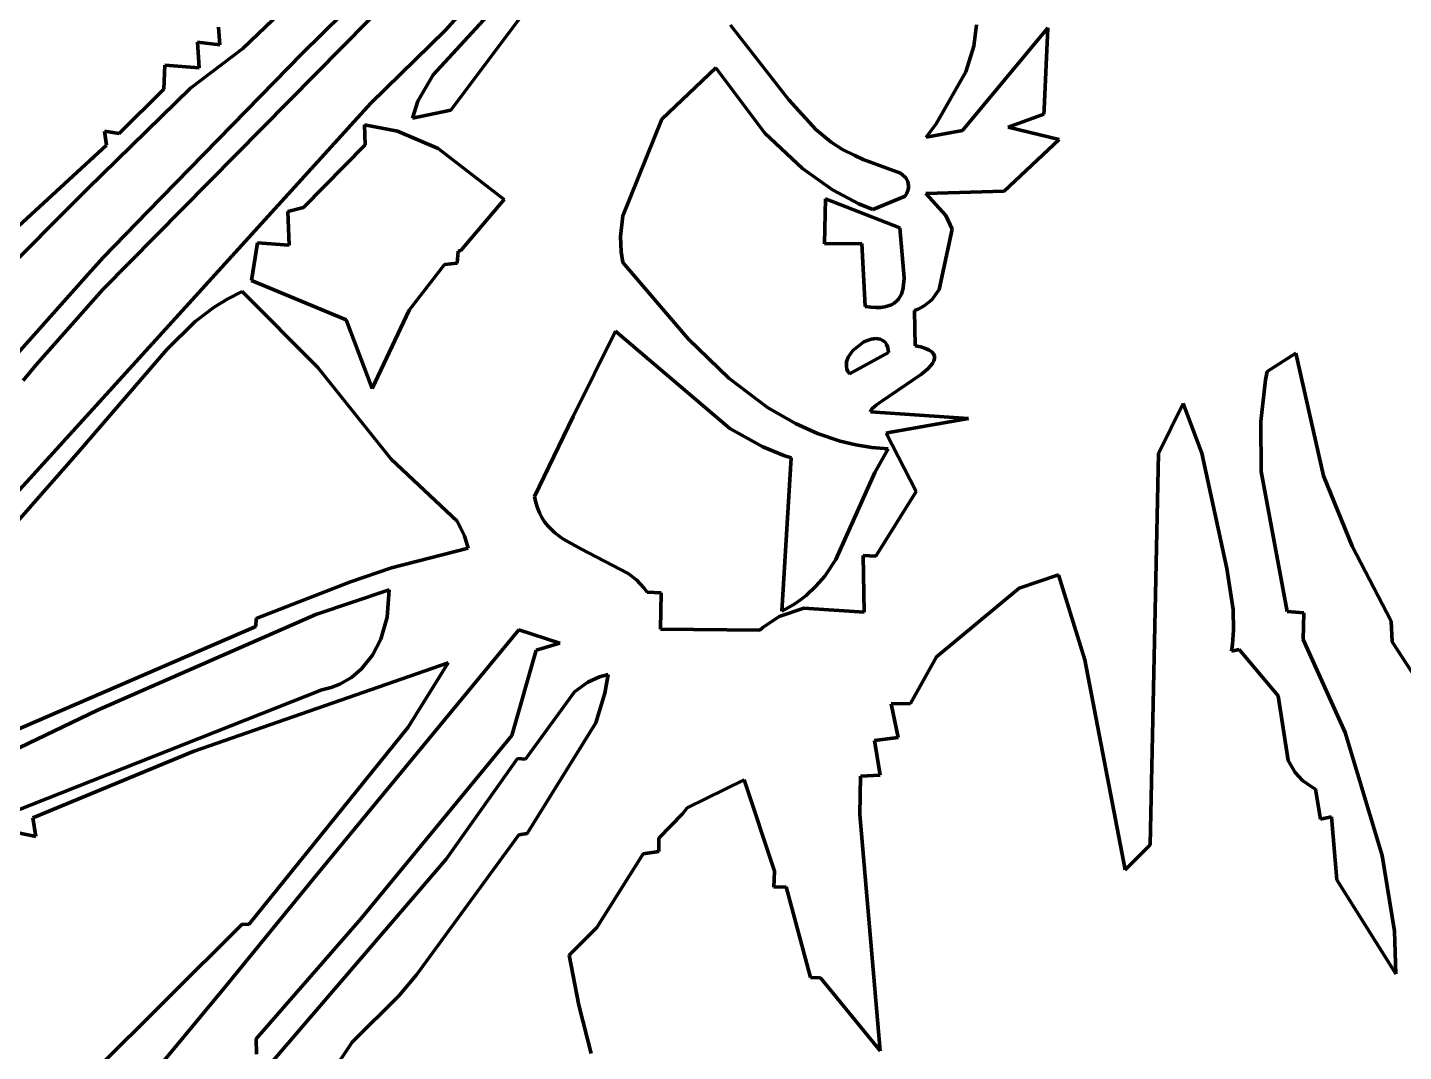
# Model space of a CAD drawing. Header units: millimetres. Extents: x 0 to 7.9, y 0 to 11.
# Drawn here: x 1.765 to 2.807, y 7.286 to 8.06 of the extents above; entities that cross this region are included whole.
import ezdxf

# ---------------------------------------------------------------- set-up
doc = ezdxf.new("R2010")
doc.units = ezdxf.units.MM
doc.layers.add('color#020202ff', color=7, linetype='CONTINUOUS', lineweight=100)
doc.layers.add('color#fefefeff', color=7, linetype='CONTINUOUS', lineweight=100)

msp = doc.modelspace()

# ---------------------------------------------------------------- linework, layer by layer
at = {"layer": 'color#020202ff'}
for p, q in [((1.973, 8.0407), (2.0987, 8.1645)), ((2.0688, 8.1118), (1.8221, 7.862)), ((2.0813, 8.058), (2.1225, 8.1038)), ((1.9566, 8.0717), (1.9282, 8.0444)), ((2.1132, 8.0689), (2.0723, 8.0246)), ((2.0856, 7.9977), (2.1402, 8.0703)), ((2.4814, 8.0461), (2.4834, 8.0623)), ((1.9108, 8.0473), (1.9096, 8.0606)), ((2.025, 8.0031), (2.0813, 8.058)), ((2.2972, 8.0621), (2.3415, 8.0056)), ((2.5375, 8.06), (2.4728, 7.9824)), ((2.5347, 7.9984), (2.5375, 8.06)), ((1.9282, 8.0444), (1.8886, 8.0145)), ((1.8951, 8.0297), (1.8938, 8.0492)), ((1.8938, 8.0492), (1.9108, 8.0473)), ((2.4755, 8.0267), (2.4814, 8.0461)), ((1.8563, 7.9211), (1.973, 8.0407)), ((1.8684, 8.0137), (1.8691, 8.0318)), ((1.8691, 8.0318), (1.8951, 8.0297)), ((2.0723, 8.0246), (2.0606, 8.0047)), ((2.2862, 8.0298), (2.2453, 7.991)), ((2.3233, 7.9804), (2.2862, 8.0298)), ((2.4529, 7.9874), (2.4755, 8.0267)), ((1.8886, 8.0145), (1.8106, 7.9383)), ((1.8346, 7.9801), (1.8684, 8.0137)), ((1.6545, 7.5956), (2.025, 8.0031)), ((2.0606, 8.0047), (2.0566, 7.9916)), ((2.3415, 8.0056), (2.3619, 7.9831)), ((2.0566, 7.9916), (2.0856, 7.9977)), ((2.2453, 7.991), (2.2159, 7.9178)), ((2.5075, 7.9848), (2.5345, 7.9948)), ((2.5345, 7.9948), (2.5347, 7.9984)), ((1.8248, 7.9714), (1.8234, 7.9819)), ((1.8234, 7.9819), (1.8346, 7.9801)), ((2.0201, 7.9867), (2.0207, 7.9716)), ((2.0452, 7.9818), (2.0201, 7.9867)), ((2.076, 7.9688), (2.0452, 7.9818)), ((2.3518, 7.9536), (2.3233, 7.9804)), ((2.3619, 7.9831), (2.3736, 7.9736)), ((2.4453, 7.9774), (2.4529, 7.9874)), ((2.4728, 7.9824), (2.4453, 7.9774)), ((2.5461, 7.9756), (2.5075, 7.9848)), ((1.7064, 7.8622), (1.8248, 7.9714)), ((2.0207, 7.9716), (1.9741, 7.9241)), ((2.1259, 7.9301), (2.076, 7.9688)), ((2.3736, 7.9736), (2.3821, 7.9681)), ((2.5044, 7.9364), (2.5461, 7.9756)), ((2.3821, 7.9681), (2.3914, 7.9634)), ((2.3914, 7.9634), (2.3977, 7.9605)), ((2.3977, 7.9605), (2.4261, 7.95)), ((2.3746, 7.9375), (2.3518, 7.9536)), ((2.4261, 7.95), (2.43, 7.9465)), ((1.8106, 7.9383), (1.6374, 7.7651)), ((2.3945, 7.9269), (2.3746, 7.9375)), ((2.43, 7.9465), (2.4316, 7.9437)), ((2.432, 7.9388), (2.4315, 7.937)), ((2.4316, 7.9437), (2.4321, 7.9406)), ((2.4321, 7.9406), (2.432, 7.9388)), ((2.0931, 7.8917), (2.1259, 7.9301)), ((2.3685, 7.8967), (2.3691, 7.9307)), ((2.3691, 7.9307), (2.4254, 7.9087)), ((2.405, 7.9225), (2.3945, 7.9269)), ((2.4295, 7.9328), (2.405, 7.9225)), ((2.4307, 7.935), (2.4295, 7.9328)), ((2.4315, 7.937), (2.4307, 7.935)), ((2.4451, 7.9347), (2.5044, 7.9364)), ((2.4604, 7.918), (2.4451, 7.9347)), ((1.8223, 7.8862), (1.8563, 7.9211)), ((1.9741, 7.9241), (1.9623, 7.921)), ((1.9623, 7.921), (1.9633, 7.8956)), ((2.2159, 7.9178), (2.2139, 7.9023)), ((2.4652, 7.9078), (2.4604, 7.918)), ((2.4254, 7.9087), (2.4287, 7.871)), ((2.4553, 7.862), (2.4652, 7.9078)), ((1.9392, 7.8973), (1.9347, 7.8688)), ((1.9633, 7.8956), (1.9392, 7.8973)), ((2.2139, 7.9023), (2.2144, 7.8905)), ((2.3967, 7.8969), (2.3685, 7.8967)), ((2.3992, 7.8491), (2.3967, 7.8969)), ((1.8089, 7.8715), (1.8223, 7.8862)), ((2.0904, 7.882), (2.0912, 7.891)), ((2.0912, 7.891), (2.0931, 7.8917)), ((2.2144, 7.8905), (2.2157, 7.8824)), ((2.0541, 7.8465), (2.0808, 7.8811)), ((2.0808, 7.8811), (2.0904, 7.882)), ((2.2157, 7.8824), (2.2654, 7.8246)), ((1.6257, 7.6657), (1.8089, 7.8715)), ((1.9347, 7.8688), (2.0064, 7.8392)), ((2.4287, 7.871), (2.4281, 7.8632)), ((1.8221, 7.862), (1.7715, 7.8049)), ((1.9167, 7.855), (1.9064, 7.8487)), ((1.9276, 7.8605), (1.9167, 7.855)), ((1.985, 7.8031), (1.9276, 7.8605)), ((2.4245, 7.8548), (2.423, 7.8532)), ((2.4267, 7.8586), (2.4245, 7.8548)), ((2.4281, 7.8632), (2.4267, 7.8586)), ((2.4439, 7.8497), (2.4496, 7.8543)), ((2.4496, 7.8543), (2.4553, 7.862)), ((1.9064, 7.8487), (1.8921, 7.8378)), ((2.0261, 7.7872), (2.0541, 7.8465)), ((2.4035, 7.8486), (2.3992, 7.8491)), ((2.4074, 7.8484), (2.4035, 7.8486)), ((2.4109, 7.8485), (2.4074, 7.8484)), ((2.414, 7.8489), (2.4109, 7.8485)), ((2.4167, 7.8496), (2.414, 7.8489)), ((2.4191, 7.8505), (2.4167, 7.8496)), ((2.4212, 7.8517), (2.4191, 7.8505)), ((2.423, 7.8532), (2.4212, 7.8517)), ((2.4367, 7.8462), (2.4393, 7.8472)), ((2.437, 7.8195), (2.4367, 7.8462)), ((2.4393, 7.8472), (2.4439, 7.8497)), ((1.8921, 7.8378), (1.8705, 7.8167)), ((2.0064, 7.8392), (2.0261, 7.7872)), ((2.2103, 7.8306), (2.1781, 7.7659)), ((2.2968, 7.7568), (2.2103, 7.8306)), ((2.2654, 7.8246), (2.296, 7.795)), ((2.3982, 7.8224), (2.4038, 7.8246)), ((2.4038, 7.8246), (2.4074, 7.825)), ((2.4074, 7.825), (2.4107, 7.8246)), ((2.4107, 7.8246), (2.4134, 7.8231)), ((2.4134, 7.8231), (2.4146, 7.822)), ((1.8705, 7.8167), (1.8026, 7.7381)), ((2.3864, 7.8109), (2.3898, 7.8159)), ((2.4168, 7.8143), (2.3873, 7.7983)), ((2.3898, 7.8159), (2.3982, 7.8224)), ((2.4146, 7.822), (2.4155, 7.8205)), ((2.4155, 7.8205), (2.4162, 7.8188)), ((2.4162, 7.8188), (2.4166, 7.8167)), ((2.4166, 7.8167), (2.4168, 7.8143)), ((2.4414, 7.8186), (2.437, 7.8195)), ((2.4449, 7.8175), (2.4414, 7.8186)), ((2.4477, 7.8162), (2.4449, 7.8175)), ((2.4496, 7.8148), (2.4477, 7.8162)), ((2.4509, 7.8133), (2.4496, 7.8148)), ((2.4516, 7.8117), (2.4509, 7.8133)), ((2.7252, 7.8138), (2.7035, 7.8)), ((2.7462, 7.721), (2.7252, 7.8138)), ((1.7715, 7.8049), (1.7617, 7.7932)), ((2.0404, 7.7336), (1.985, 7.8031)), ((2.385, 7.8037), (2.3852, 7.8073)), ((2.3854, 7.8019), (2.385, 7.8037)), ((2.3852, 7.8073), (2.3864, 7.8109)), ((2.3862, 7.8001), (2.3854, 7.8019)), ((2.442, 7.798), (2.4467, 7.8021)), ((2.4467, 7.8021), (2.4486, 7.8042)), ((2.4486, 7.8042), (2.4501, 7.8062)), ((2.4501, 7.8062), (2.4511, 7.8081)), ((2.4511, 7.8081), (2.4516, 7.8099)), ((2.4516, 7.8099), (2.4516, 7.8117)), ((2.296, 7.795), (2.3254, 7.7729)), ((2.3873, 7.7983), (2.3862, 7.8001)), ((2.4175, 7.7814), (2.442, 7.798)), ((2.7023, 7.7937), (2.6988, 7.7622)), ((2.7035, 7.8), (2.7023, 7.7937)), ((2.4119, 7.7777), (2.4175, 7.7814)), ((2.3254, 7.7729), (2.3466, 7.7607)), ((2.4032, 7.7696), (2.4036, 7.7706)), ((2.4036, 7.7706), (2.4044, 7.7718)), ((2.4044, 7.7718), (2.4057, 7.7731)), ((2.4057, 7.7731), (2.4075, 7.7745)), ((2.4075, 7.7745), (2.4095, 7.7761)), ((2.4095, 7.7761), (2.4119, 7.7777)), ((2.64, 7.7759), (2.6213, 7.738)), ((2.654, 7.7383), (2.64, 7.7759)), ((2.1781, 7.7659), (2.1489, 7.7055)), ((2.3466, 7.7607), (2.3632, 7.7532)), ((2.4775, 7.7645), (2.4032, 7.7696)), ((2.4186, 7.7541), (2.4775, 7.7645)), ((2.6988, 7.7622), (2.6991, 7.7243)), ((2.3217, 7.7431), (2.2968, 7.7568)), ((2.3632, 7.7532), (2.3804, 7.7474)), ((2.4152, 7.7535), (2.4186, 7.7541)), ((2.4378, 7.7093), (2.4152, 7.7535)), ((2.3376, 7.7366), (2.3217, 7.7431)), ((2.3804, 7.7474), (2.3922, 7.7446)), ((2.3922, 7.7446), (2.4043, 7.7426)), ((2.4043, 7.7426), (2.4166, 7.7416)), ((2.4166, 7.7416), (2.4066, 7.7236)), ((1.8026, 7.7381), (1.6539, 7.5688)), ((2.0903, 7.6867), (2.0404, 7.7336)), ((2.3362, 7.6188), (2.3431, 7.7347)), ((2.3431, 7.7347), (2.3376, 7.7366)), ((2.6213, 7.738), (2.6149, 7.4419)), ((2.6731, 7.651), (2.654, 7.7383)), ((2.4066, 7.7236), (2.377, 7.6577)), ((2.6991, 7.7243), (2.7186, 7.6185)), ((2.768, 7.668), (2.7462, 7.721)), ((2.4073, 7.6602), (2.4378, 7.7093)), ((2.1489, 7.7055), (2.1498, 7.701)), ((2.1498, 7.701), (2.1511, 7.6969)), ((2.1511, 7.6969), (2.1527, 7.693)), ((2.1527, 7.693), (2.1545, 7.6895)), ((2.1545, 7.6895), (2.1566, 7.6863)), ((2.096, 7.6757), (2.0903, 7.6867)), ((2.1566, 7.6863), (2.159, 7.6833)), ((2.159, 7.6833), (2.1643, 7.678)), ((2.1643, 7.678), (2.1704, 7.6734)), ((2.0988, 7.6664), (2.096, 7.6757)), ((2.1704, 7.6734), (2.184, 7.6658)), ((2.7975, 7.6112), (2.768, 7.668)), ((2.0407, 7.6515), (2.0988, 7.6664)), ((2.184, 7.6658), (2.2199, 7.6473)), ((2.377, 7.6577), (2.3686, 7.6452)), ((2.3984, 7.6179), (2.3977, 7.6607)), ((2.3977, 7.6607), (2.4073, 7.6602)), ((2.0096, 7.641), (2.0407, 7.6515)), ((2.2199, 7.6473), (2.2262, 7.6423)), ((2.5455, 7.6461), (2.5159, 7.6362)), ((2.5655, 7.5819), (2.5455, 7.6461)), ((2.6778, 7.62), (2.6731, 7.651)), ((1.9382, 7.6131), (2.0096, 7.641)), ((2.2262, 7.6423), (2.2317, 7.6364)), ((2.2317, 7.6364), (2.2342, 7.633)), ((2.362, 7.6375), (2.3545, 7.6305)), ((2.3686, 7.6452), (2.362, 7.6375)), ((2.5159, 7.6362), (2.4532, 7.5842)), ((2.0389, 7.6349), (1.9835, 7.6161)), ((2.0375, 7.6141), (2.0389, 7.6349)), ((2.2342, 7.633), (2.2448, 7.6326)), ((2.2448, 7.6326), (2.2444, 7.605)), ((2.3504, 7.6273), (2.346, 7.6242)), ((2.3545, 7.6305), (2.3504, 7.6273)), ((1.9835, 7.6161), (1.8181, 7.5439)), ((2.3218, 7.6063), (2.3341, 7.6146)), ((2.3341, 7.6146), (2.3527, 7.6209)), ((2.3413, 7.6214), (2.3362, 7.6188)), ((2.346, 7.6242), (2.3413, 7.6214)), ((2.3527, 7.6209), (2.3984, 7.6179)), ((2.6781, 7.6043), (2.6778, 7.62)), ((2.7186, 7.6185), (2.7313, 7.6174)), ((2.7313, 7.6174), (2.7309, 7.5973)), ((1.6838, 7.4975), (1.9379, 7.6071)), ((1.9379, 7.6071), (1.9382, 7.6131)), ((2.137, 7.6045), (1.9835, 7.4184)), ((2.0327, 7.5975), (2.0375, 7.6141)), ((2.1682, 7.5946), (2.137, 7.6045)), ((2.2444, 7.605), (2.3195, 7.6042)), ((2.3195, 7.6042), (2.3218, 7.6063)), ((2.6773, 7.5937), (2.6781, 7.6043)), ((2.7982, 7.5954), (2.7975, 7.6112)), ((2.0264, 7.5855), (2.0327, 7.5975)), ((2.1502, 7.5893), (2.1682, 7.5946)), ((2.6766, 7.5884), (2.6773, 7.5937)), ((2.7309, 7.5973), (2.7626, 7.5268)), ((2.8165, 7.5673), (2.7982, 7.5954)), ((2.018, 7.575), (2.0264, 7.5855)), ((2.1317, 7.5245), (2.1502, 7.5893)), ((2.4532, 7.5842), (2.4335, 7.5488)), ((2.6824, 7.5896), (2.6766, 7.5884)), ((2.712, 7.5546), (2.6824, 7.5896)), ((2.0836, 7.5796), (1.8905, 7.5124)), ((2.0104, 7.5685), (2.018, 7.575)), ((2.0533, 7.5309), (2.0836, 7.5796)), ((2.596, 7.4231), (2.5655, 7.5819)), ((1.9949, 7.5609), (2.0015, 7.5634)), ((2.0015, 7.5634), (2.0104, 7.5685)), ((2.1894, 7.565), (2.1793, 7.5577)), ((2.1981, 7.5689), (2.1894, 7.565)), ((2.2046, 7.5708), (2.1981, 7.5689)), ((2.2022, 7.5566), (2.2046, 7.5708)), ((1.745, 7.4631), (1.9878, 7.5592)), ((1.9878, 7.5592), (1.9949, 7.5609)), ((2.1793, 7.5577), (2.1421, 7.5067)), ((2.1953, 7.5341), (2.2022, 7.5566)), ((2.7195, 7.5058), (2.712, 7.5546)), ((1.8181, 7.5439), (1.678, 7.4767)), ((2.4335, 7.5488), (2.419, 7.5487)), ((2.419, 7.5487), (2.4241, 7.523)), ((2.1433, 7.4504), (2.1953, 7.5341)), ((1.9327, 7.3817), (2.0533, 7.5309)), ((2.0174, 7.3859), (2.1317, 7.5245)), ((2.4241, 7.523), (2.4062, 7.5208)), ((2.4062, 7.5208), (2.4106, 7.4945)), ((2.7626, 7.5268), (2.7905, 7.4339)), ((1.8905, 7.5124), (1.7691, 7.4622)), ((2.136, 7.5071), (2.082, 7.431)), ((2.1421, 7.5067), (2.136, 7.5071)), ((2.7248, 7.4967), (2.7195, 7.5058)), ((2.3077, 7.4911), (2.2645, 7.47)), ((2.3306, 7.422), (2.3077, 7.4911)), ((2.3958, 7.4938), (2.3952, 7.4649)), ((2.4106, 7.4945), (2.3958, 7.4938)), ((2.7304, 7.4906), (2.7248, 7.4967)), ((2.7375, 7.4855), (2.7304, 7.4906)), ((2.7402, 7.4839), (2.7375, 7.4855)), ((2.7439, 7.4612), (2.7402, 7.4839)), ((2.2645, 7.47), (2.261, 7.4653)), ((1.7691, 7.4622), (1.7714, 7.4482)), ((2.261, 7.4653), (2.2431, 7.447)), ((2.3952, 7.4649), (2.4106, 7.286)), ((2.7522, 7.4631), (2.7439, 7.4612)), ((2.7564, 7.4153), (2.7522, 7.4631)), ((1.7714, 7.4482), (1.7432, 7.4541)), ((2.0597, 7.3436), (2.1371, 7.4494)), ((2.1371, 7.4494), (2.1433, 7.4504)), ((2.2431, 7.447), (2.2431, 7.4368)), ((2.6149, 7.4419), (2.596, 7.4231)), ((2.082, 7.431), (1.8674, 7.1813)), ((2.2313, 7.435), (2.1961, 7.3793)), ((2.2431, 7.4368), (2.2313, 7.435)), ((2.7905, 7.4339), (2.7999, 7.3766)), ((1.9835, 7.4184), (1.9149, 7.3346)), ((2.3301, 7.4099), (2.3306, 7.422)), ((2.3394, 7.4102), (2.3301, 7.4099)), ((2.3579, 7.3414), (2.3394, 7.4102)), ((2.8009, 7.3442), (2.7564, 7.4153)), ((1.9383, 7.2952), (2.0174, 7.3859)), ((1.8139, 7.2686), (1.9276, 7.3818)), ((1.9276, 7.3818), (1.9327, 7.3817)), ((2.1961, 7.3793), (2.1751, 7.3584)), ((2.7999, 7.3766), (2.8009, 7.3442)), ((2.1751, 7.3584), (2.1826, 7.3207)), ((2.0464, 7.3278), (2.0597, 7.3436)), ((1.9149, 7.3346), (1.7685, 7.1584)), ((2.3653, 7.3412), (2.3579, 7.3414)), ((2.4106, 7.286), (2.3653, 7.3412)), ((2.0109, 7.2927), (2.0464, 7.3278)), ((2.1826, 7.3207), (2.1917, 7.2841)), ((1.9384, 7.2836), (1.9383, 7.2952)), ((1.9896, 7.2609), (2.0109, 7.2927))]:
    msp.add_line(p, q, dxfattribs=at)
at = {"layer": 'color#fefefeff'}
for p, q in [((2.0987, 8.1645), (1.973, 8.0407)), ((1.8221, 7.862), (2.0688, 8.1118)), ((2.1225, 8.1038), (2.0813, 8.058)), ((1.9282, 8.0444), (1.9566, 8.0717)), ((2.0723, 8.0246), (2.1132, 8.0689)), ((2.1402, 8.0703), (2.0856, 7.9977)), ((2.4834, 8.0623), (2.4814, 8.0461)), ((1.9096, 8.0606), (1.9108, 8.0473)), ((2.0813, 8.058), (2.025, 8.0031)), ((2.3415, 8.0056), (2.2972, 8.0621)), ((2.4728, 7.9824), (2.5375, 8.06)), ((2.5375, 8.06), (2.5347, 7.9984)), ((1.8886, 8.0145), (1.9282, 8.0444)), ((1.9108, 8.0473), (1.8938, 8.0492)), ((1.8938, 8.0492), (1.8951, 8.0297)), ((2.4814, 8.0461), (2.4755, 8.0267)), ((1.973, 8.0407), (1.8563, 7.9211)), ((1.8691, 8.0318), (1.8684, 8.0137)), ((1.8951, 8.0297), (1.8691, 8.0318)), ((2.0606, 8.0047), (2.0723, 8.0246)), ((2.2453, 7.991), (2.2862, 8.0298)), ((2.2862, 8.0298), (2.3233, 7.9804)), ((2.4755, 8.0267), (2.4529, 7.9874)), ((1.8106, 7.9383), (1.8886, 8.0145)), ((1.8684, 8.0137), (1.8346, 7.9801)), ((2.025, 8.0031), (1.6545, 7.5956)), ((2.0566, 7.9916), (2.0606, 8.0047)), ((2.3619, 7.9831), (2.3415, 8.0056)), ((2.0856, 7.9977), (2.0566, 7.9916)), ((2.2159, 7.9178), (2.2453, 7.991)), ((2.5345, 7.9948), (2.5075, 7.9848)), ((2.5347, 7.9984), (2.5345, 7.9948)), ((1.8346, 7.9801), (1.8234, 7.9819)), ((1.8234, 7.9819), (1.8248, 7.9714)), ((2.0201, 7.9867), (2.0452, 7.9818)), ((2.0207, 7.9716), (2.0201, 7.9867)), ((2.0452, 7.9818), (2.076, 7.9688)), ((2.3233, 7.9804), (2.3518, 7.9536)), ((2.3736, 7.9736), (2.3619, 7.9831)), ((2.4529, 7.9874), (2.4453, 7.9774)), ((2.4453, 7.9774), (2.4728, 7.9824)), ((2.5075, 7.9848), (2.5461, 7.9756)), ((1.8248, 7.9714), (1.7064, 7.8622)), ((1.9741, 7.9241), (2.0207, 7.9716)), ((2.076, 7.9688), (2.1259, 7.9301)), ((2.3821, 7.9681), (2.3736, 7.9736)), ((2.5461, 7.9756), (2.5044, 7.9364)), ((2.3914, 7.9634), (2.3821, 7.9681)), ((2.3977, 7.9605), (2.3914, 7.9634)), ((2.4261, 7.95), (2.3977, 7.9605)), ((2.3518, 7.9536), (2.3746, 7.9375)), ((2.43, 7.9465), (2.4261, 7.95)), ((1.6374, 7.7651), (1.8106, 7.9383)), ((2.3746, 7.9375), (2.3945, 7.9269)), ((2.4316, 7.9437), (2.43, 7.9465)), ((2.4315, 7.937), (2.432, 7.9388)), ((2.4321, 7.9406), (2.4316, 7.9437)), ((2.432, 7.9388), (2.4321, 7.9406)), ((2.1259, 7.9301), (2.0931, 7.8917)), ((2.3691, 7.9307), (2.3685, 7.8967)), ((2.4254, 7.9087), (2.3691, 7.9307)), ((2.3945, 7.9269), (2.405, 7.9225)), ((2.405, 7.9225), (2.4295, 7.9328)), ((2.4295, 7.9328), (2.4307, 7.935)), ((2.4307, 7.935), (2.4315, 7.937)), ((2.5044, 7.9364), (2.4451, 7.9347)), ((2.4451, 7.9347), (2.4604, 7.918)), ((1.8563, 7.9211), (1.8223, 7.8862)), ((1.9623, 7.921), (1.9741, 7.9241)), ((1.9633, 7.8956), (1.9623, 7.921)), ((2.2139, 7.9023), (2.2159, 7.9178)), ((2.4604, 7.918), (2.4652, 7.9078)), ((2.4287, 7.871), (2.4254, 7.9087)), ((2.4652, 7.9078), (2.4553, 7.862)), ((1.9347, 7.8688), (1.9392, 7.8973)), ((1.9392, 7.8973), (1.9633, 7.8956)), ((2.2144, 7.8905), (2.2139, 7.9023)), ((2.3685, 7.8967), (2.3967, 7.8969)), ((2.3967, 7.8969), (2.3992, 7.8491)), ((1.8223, 7.8862), (1.8089, 7.8715)), ((2.0912, 7.891), (2.0904, 7.882)), ((2.0931, 7.8917), (2.0912, 7.891)), ((2.2157, 7.8824), (2.2144, 7.8905)), ((2.0808, 7.8811), (2.0541, 7.8465)), ((2.0904, 7.882), (2.0808, 7.8811)), ((2.2654, 7.8246), (2.2157, 7.8824)), ((1.8089, 7.8715), (1.6257, 7.6657)), ((2.0064, 7.8392), (1.9347, 7.8688)), ((2.4281, 7.8632), (2.4287, 7.871)), ((1.7715, 7.8049), (1.8221, 7.862)), ((1.9064, 7.8487), (1.9167, 7.855)), ((1.9167, 7.855), (1.9276, 7.8605)), ((1.9276, 7.8605), (1.985, 7.8031)), ((2.423, 7.8532), (2.4245, 7.8548)), ((2.4245, 7.8548), (2.4267, 7.8586)), ((2.4267, 7.8586), (2.4281, 7.8632)), ((2.4496, 7.8543), (2.4439, 7.8497)), ((2.4553, 7.862), (2.4496, 7.8543)), ((1.8921, 7.8378), (1.9064, 7.8487)), ((2.0541, 7.8465), (2.0261, 7.7872)), ((2.3992, 7.8491), (2.4035, 7.8486)), ((2.4035, 7.8486), (2.4074, 7.8484)), ((2.4074, 7.8484), (2.4109, 7.8485)), ((2.4109, 7.8485), (2.414, 7.8489)), ((2.414, 7.8489), (2.4167, 7.8496)), ((2.4167, 7.8496), (2.4191, 7.8505)), ((2.4191, 7.8505), (2.4212, 7.8517)), ((2.4212, 7.8517), (2.423, 7.8532)), ((2.4393, 7.8472), (2.4367, 7.8462)), ((2.4367, 7.8462), (2.437, 7.8195)), ((2.4439, 7.8497), (2.4393, 7.8472)), ((1.8705, 7.8167), (1.8921, 7.8378)), ((2.0261, 7.7872), (2.0064, 7.8392)), ((2.1781, 7.7659), (2.2103, 7.8306)), ((2.2103, 7.8306), (2.2968, 7.7568)), ((2.296, 7.795), (2.2654, 7.8246)), ((2.4038, 7.8246), (2.3982, 7.8224)), ((2.4074, 7.825), (2.4038, 7.8246)), ((2.4107, 7.8246), (2.4074, 7.825)), ((2.4134, 7.8231), (2.4107, 7.8246)), ((2.4146, 7.822), (2.4134, 7.8231)), ((1.8026, 7.7381), (1.8705, 7.8167)), ((2.3898, 7.8159), (2.3864, 7.8109)), ((2.3873, 7.7983), (2.4168, 7.8143)), ((2.3982, 7.8224), (2.3898, 7.8159)), ((2.4155, 7.8205), (2.4146, 7.822)), ((2.4162, 7.8188), (2.4155, 7.8205)), ((2.4166, 7.8167), (2.4162, 7.8188)), ((2.4168, 7.8143), (2.4166, 7.8167)), ((2.437, 7.8195), (2.4414, 7.8186)), ((2.4414, 7.8186), (2.4449, 7.8175)), ((2.4449, 7.8175), (2.4477, 7.8162)), ((2.4477, 7.8162), (2.4496, 7.8148)), ((2.4496, 7.8148), (2.4509, 7.8133)), ((2.4509, 7.8133), (2.4516, 7.8117)), ((2.7035, 7.8), (2.7252, 7.8138)), ((2.7252, 7.8138), (2.7462, 7.721)), ((1.7617, 7.7932), (1.7715, 7.8049)), ((1.985, 7.8031), (2.0404, 7.7336)), ((2.3852, 7.8073), (2.385, 7.8037)), ((2.385, 7.8037), (2.3854, 7.8019)), ((2.3864, 7.8109), (2.3852, 7.8073)), ((2.3854, 7.8019), (2.3862, 7.8001)), ((2.4467, 7.8021), (2.442, 7.798)), ((2.4486, 7.8042), (2.4467, 7.8021)), ((2.4501, 7.8062), (2.4486, 7.8042)), ((2.4511, 7.8081), (2.4501, 7.8062)), ((2.4516, 7.8099), (2.4511, 7.8081)), ((2.4516, 7.8117), (2.4516, 7.8099)), ((2.3254, 7.7729), (2.296, 7.795)), ((2.3862, 7.8001), (2.3873, 7.7983)), ((2.442, 7.798), (2.4175, 7.7814)), ((2.6988, 7.7622), (2.7023, 7.7937)), ((2.7023, 7.7937), (2.7035, 7.8)), ((2.4175, 7.7814), (2.4119, 7.7777)), ((2.3466, 7.7607), (2.3254, 7.7729)), ((2.4036, 7.7706), (2.4032, 7.7696)), ((2.4044, 7.7718), (2.4036, 7.7706)), ((2.4057, 7.7731), (2.4044, 7.7718)), ((2.4075, 7.7745), (2.4057, 7.7731)), ((2.4095, 7.7761), (2.4075, 7.7745)), ((2.4119, 7.7777), (2.4095, 7.7761)), ((2.6213, 7.738), (2.64, 7.7759)), ((2.64, 7.7759), (2.654, 7.7383)), ((2.1489, 7.7055), (2.1781, 7.7659)), ((2.3632, 7.7532), (2.3466, 7.7607)), ((2.4032, 7.7696), (2.4775, 7.7645)), ((2.4775, 7.7645), (2.4186, 7.7541)), ((2.6991, 7.7243), (2.6988, 7.7622)), ((2.2968, 7.7568), (2.3217, 7.7431)), ((2.3804, 7.7474), (2.3632, 7.7532)), ((2.4186, 7.7541), (2.4152, 7.7535)), ((2.4152, 7.7535), (2.4378, 7.7093)), ((2.3217, 7.7431), (2.3376, 7.7366)), ((2.3922, 7.7446), (2.3804, 7.7474)), ((2.4043, 7.7426), (2.3922, 7.7446)), ((2.4166, 7.7416), (2.4043, 7.7426)), ((2.4066, 7.7236), (2.4166, 7.7416)), ((1.6539, 7.5688), (1.8026, 7.7381)), ((2.0404, 7.7336), (2.0903, 7.6867)), ((2.3431, 7.7347), (2.3362, 7.6188)), ((2.3376, 7.7366), (2.3431, 7.7347)), ((2.6149, 7.4419), (2.6213, 7.738)), ((2.654, 7.7383), (2.6731, 7.651)), ((2.377, 7.6577), (2.4066, 7.7236)), ((2.7186, 7.6185), (2.6991, 7.7243)), ((2.7462, 7.721), (2.768, 7.668)), ((2.4378, 7.7093), (2.4073, 7.6602)), ((2.1498, 7.701), (2.1489, 7.7055)), ((2.1511, 7.6969), (2.1498, 7.701)), ((2.1527, 7.693), (2.1511, 7.6969)), ((2.1545, 7.6895), (2.1527, 7.693)), ((2.1566, 7.6863), (2.1545, 7.6895)), ((2.0903, 7.6867), (2.096, 7.6757)), ((2.159, 7.6833), (2.1566, 7.6863)), ((2.1643, 7.678), (2.159, 7.6833)), ((2.1704, 7.6734), (2.1643, 7.678)), ((2.096, 7.6757), (2.0988, 7.6664)), ((2.184, 7.6658), (2.1704, 7.6734)), ((2.768, 7.668), (2.7975, 7.6112)), ((2.0988, 7.6664), (2.0407, 7.6515)), ((2.2199, 7.6473), (2.184, 7.6658)), ((2.3686, 7.6452), (2.377, 7.6577)), ((2.4073, 7.6602), (2.3977, 7.6607)), ((2.3977, 7.6607), (2.3984, 7.6179)), ((2.0407, 7.6515), (2.0096, 7.641)), ((2.2262, 7.6423), (2.2199, 7.6473)), ((2.5159, 7.6362), (2.5455, 7.6461)), ((2.5455, 7.6461), (2.5655, 7.5819)), ((2.6731, 7.651), (2.6778, 7.62)), ((2.0096, 7.641), (1.9382, 7.6131)), ((2.2317, 7.6364), (2.2262, 7.6423)), ((2.2342, 7.633), (2.2317, 7.6364)), ((2.3545, 7.6305), (2.362, 7.6375)), ((2.362, 7.6375), (2.3686, 7.6452)), ((2.4532, 7.5842), (2.5159, 7.6362)), ((1.9835, 7.6161), (2.0389, 7.6349)), ((2.0389, 7.6349), (2.0375, 7.6141)), ((2.2448, 7.6326), (2.2342, 7.633)), ((2.2444, 7.605), (2.2448, 7.6326)), ((2.346, 7.6242), (2.3504, 7.6273)), ((2.3504, 7.6273), (2.3545, 7.6305)), ((1.8181, 7.5439), (1.9835, 7.6161)), ((2.3341, 7.6146), (2.3218, 7.6063)), ((2.3527, 7.6209), (2.3341, 7.6146)), ((2.3362, 7.6188), (2.3413, 7.6214)), ((2.3413, 7.6214), (2.346, 7.6242)), ((2.3984, 7.6179), (2.3527, 7.6209)), ((2.6778, 7.62), (2.6781, 7.6043)), ((2.7313, 7.6174), (2.7186, 7.6185)), ((2.7309, 7.5973), (2.7313, 7.6174)), ((1.9379, 7.6071), (1.6838, 7.4975)), ((1.9382, 7.6131), (1.9379, 7.6071)), ((1.9835, 7.4184), (2.137, 7.6045)), ((2.0375, 7.6141), (2.0327, 7.5975)), ((2.137, 7.6045), (2.1682, 7.5946)), ((2.3195, 7.6042), (2.2444, 7.605)), ((2.3218, 7.6063), (2.3195, 7.6042)), ((2.6781, 7.6043), (2.6773, 7.5937)), ((2.7975, 7.6112), (2.7982, 7.5954)), ((2.0327, 7.5975), (2.0264, 7.5855)), ((2.1682, 7.5946), (2.1502, 7.5893)), ((2.6773, 7.5937), (2.6766, 7.5884)), ((2.7626, 7.5268), (2.7309, 7.5973)), ((2.7982, 7.5954), (2.8165, 7.5673)), ((2.0264, 7.5855), (2.018, 7.575)), ((2.1502, 7.5893), (2.1317, 7.5245)), ((2.4335, 7.5488), (2.4532, 7.5842)), ((2.6766, 7.5884), (2.6824, 7.5896)), ((2.6824, 7.5896), (2.712, 7.5546)), ((1.8905, 7.5124), (2.0836, 7.5796)), ((2.018, 7.575), (2.0104, 7.5685)), ((2.0836, 7.5796), (2.0533, 7.5309)), ((2.5655, 7.5819), (2.596, 7.4231)), ((2.0015, 7.5634), (1.9949, 7.5609)), ((2.0104, 7.5685), (2.0015, 7.5634)), ((2.1793, 7.5577), (2.1894, 7.565)), ((2.1894, 7.565), (2.1981, 7.5689)), ((2.1981, 7.5689), (2.2046, 7.5708)), ((2.2046, 7.5708), (2.2022, 7.5566)), ((1.9878, 7.5592), (1.745, 7.4631)), ((1.9949, 7.5609), (1.9878, 7.5592)), ((2.1421, 7.5067), (2.1793, 7.5577)), ((2.2022, 7.5566), (2.1953, 7.5341)), ((2.712, 7.5546), (2.7195, 7.5058)), ((1.678, 7.4767), (1.8181, 7.5439)), ((2.419, 7.5487), (2.4335, 7.5488)), ((2.4241, 7.523), (2.419, 7.5487)), ((2.1953, 7.5341), (2.1433, 7.4504)), ((2.0533, 7.5309), (1.9327, 7.3817)), ((2.1317, 7.5245), (2.0174, 7.3859)), ((2.4062, 7.5208), (2.4241, 7.523)), ((2.4106, 7.4945), (2.4062, 7.5208)), ((2.7905, 7.4339), (2.7626, 7.5268)), ((1.7691, 7.4622), (1.8905, 7.5124)), ((2.082, 7.431), (2.136, 7.5071)), ((2.136, 7.5071), (2.1421, 7.5067)), ((2.7195, 7.5058), (2.7248, 7.4967)), ((2.2645, 7.47), (2.3077, 7.4911)), ((2.3077, 7.4911), (2.3306, 7.422)), ((2.3952, 7.4649), (2.3958, 7.4938)), ((2.3958, 7.4938), (2.4106, 7.4945)), ((2.7248, 7.4967), (2.7304, 7.4906)), ((2.7304, 7.4906), (2.7375, 7.4855)), ((2.7375, 7.4855), (2.7402, 7.4839)), ((2.7402, 7.4839), (2.7439, 7.4612)), ((2.261, 7.4653), (2.2645, 7.47)), ((1.7714, 7.4482), (1.7691, 7.4622)), ((2.2431, 7.447), (2.261, 7.4653)), ((2.4106, 7.286), (2.3952, 7.4649)), ((2.7439, 7.4612), (2.7522, 7.4631)), ((2.7522, 7.4631), (2.7564, 7.4153)), ((1.7432, 7.4541), (1.7714, 7.4482)), ((2.1371, 7.4494), (2.0597, 7.3436)), ((2.1433, 7.4504), (2.1371, 7.4494)), ((2.2431, 7.4368), (2.2431, 7.447)), ((2.596, 7.4231), (2.6149, 7.4419)), ((1.8674, 7.1813), (2.082, 7.431)), ((2.1961, 7.3793), (2.2313, 7.435)), ((2.2313, 7.435), (2.2431, 7.4368)), ((2.7999, 7.3766), (2.7905, 7.4339)), ((1.9149, 7.3346), (1.9835, 7.4184)), ((2.3306, 7.422), (2.3301, 7.4099)), ((2.3301, 7.4099), (2.3394, 7.4102)), ((2.3394, 7.4102), (2.3579, 7.3414)), ((2.7564, 7.4153), (2.8009, 7.3442)), ((2.0174, 7.3859), (1.9383, 7.2952)), ((1.9276, 7.3818), (1.8139, 7.2686)), ((1.9327, 7.3817), (1.9276, 7.3818)), ((2.1751, 7.3584), (2.1961, 7.3793)), ((2.8009, 7.3442), (2.7999, 7.3766)), ((2.1826, 7.3207), (2.1751, 7.3584)), ((2.0597, 7.3436), (2.0464, 7.3278)), ((1.7685, 7.1584), (1.9149, 7.3346)), ((2.3579, 7.3414), (2.3653, 7.3412)), ((2.3653, 7.3412), (2.4106, 7.286)), ((2.0464, 7.3278), (2.0109, 7.2927)), ((2.1917, 7.2841), (2.1826, 7.3207)), ((1.9383, 7.2952), (1.9384, 7.2836)), ((2.0109, 7.2927), (1.9896, 7.2609))]:
    msp.add_line(p, q, dxfattribs=at)

doc.saveas('drawing.dxf')
